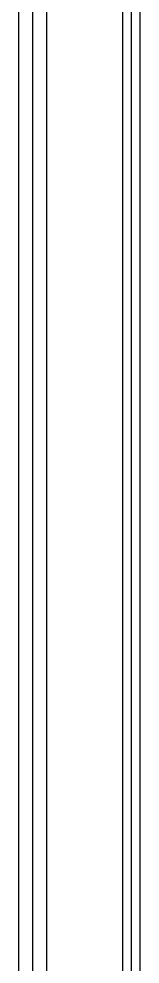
# Model space of a CAD drawing. Extents: x -681219 to -550379, y -242630 to -158199.
# Drawn here: x -645408 to -645269, y -221562 to -220481 of the extents above; entities that cross this region are included whole.
import ezdxf

# ---------------------------------------------------------------- set-up
doc = ezdxf.new("R2010")
doc.units = 0
doc.header["$LTSCALE"] = 1000
doc.layers.add('DOTE_油脂（红）', color=7, linetype='CONTINUOUS')
doc.layers.add('PIPE-油脂（红）', color=1, linetype='CONTINUOUS')

msp = doc.modelspace()

# ---------------------------------------------------------------- linework, layer by layer
at = {"layer": 'DOTE_油脂（红）', "color": 1}
for p, q in [((-645392.0966, -222418.5414), (-645392.0966, -218058.1983)), ((-645279.0894, -222316.5414), (-645279.0894, -218191.2818))]:
    msp.add_line(p, q, dxfattribs=at)
at = {"layer": 'PIPE-油脂（红）', "color": 1}
for p, q in [((-645408.0966, -222418.5414), (-645408.0966, -218058.1983)), ((-645376.0966, -222418.5414), (-645376.0966, -218058.1983)), ((-645289.0894, -222316.5414), (-645289.0894, -218191.2818)), ((-645269.0894, -222316.5414), (-645269.0894, -218191.2818))]:
    msp.add_line(p, q, dxfattribs=at)

doc.saveas('drawing.dxf')
